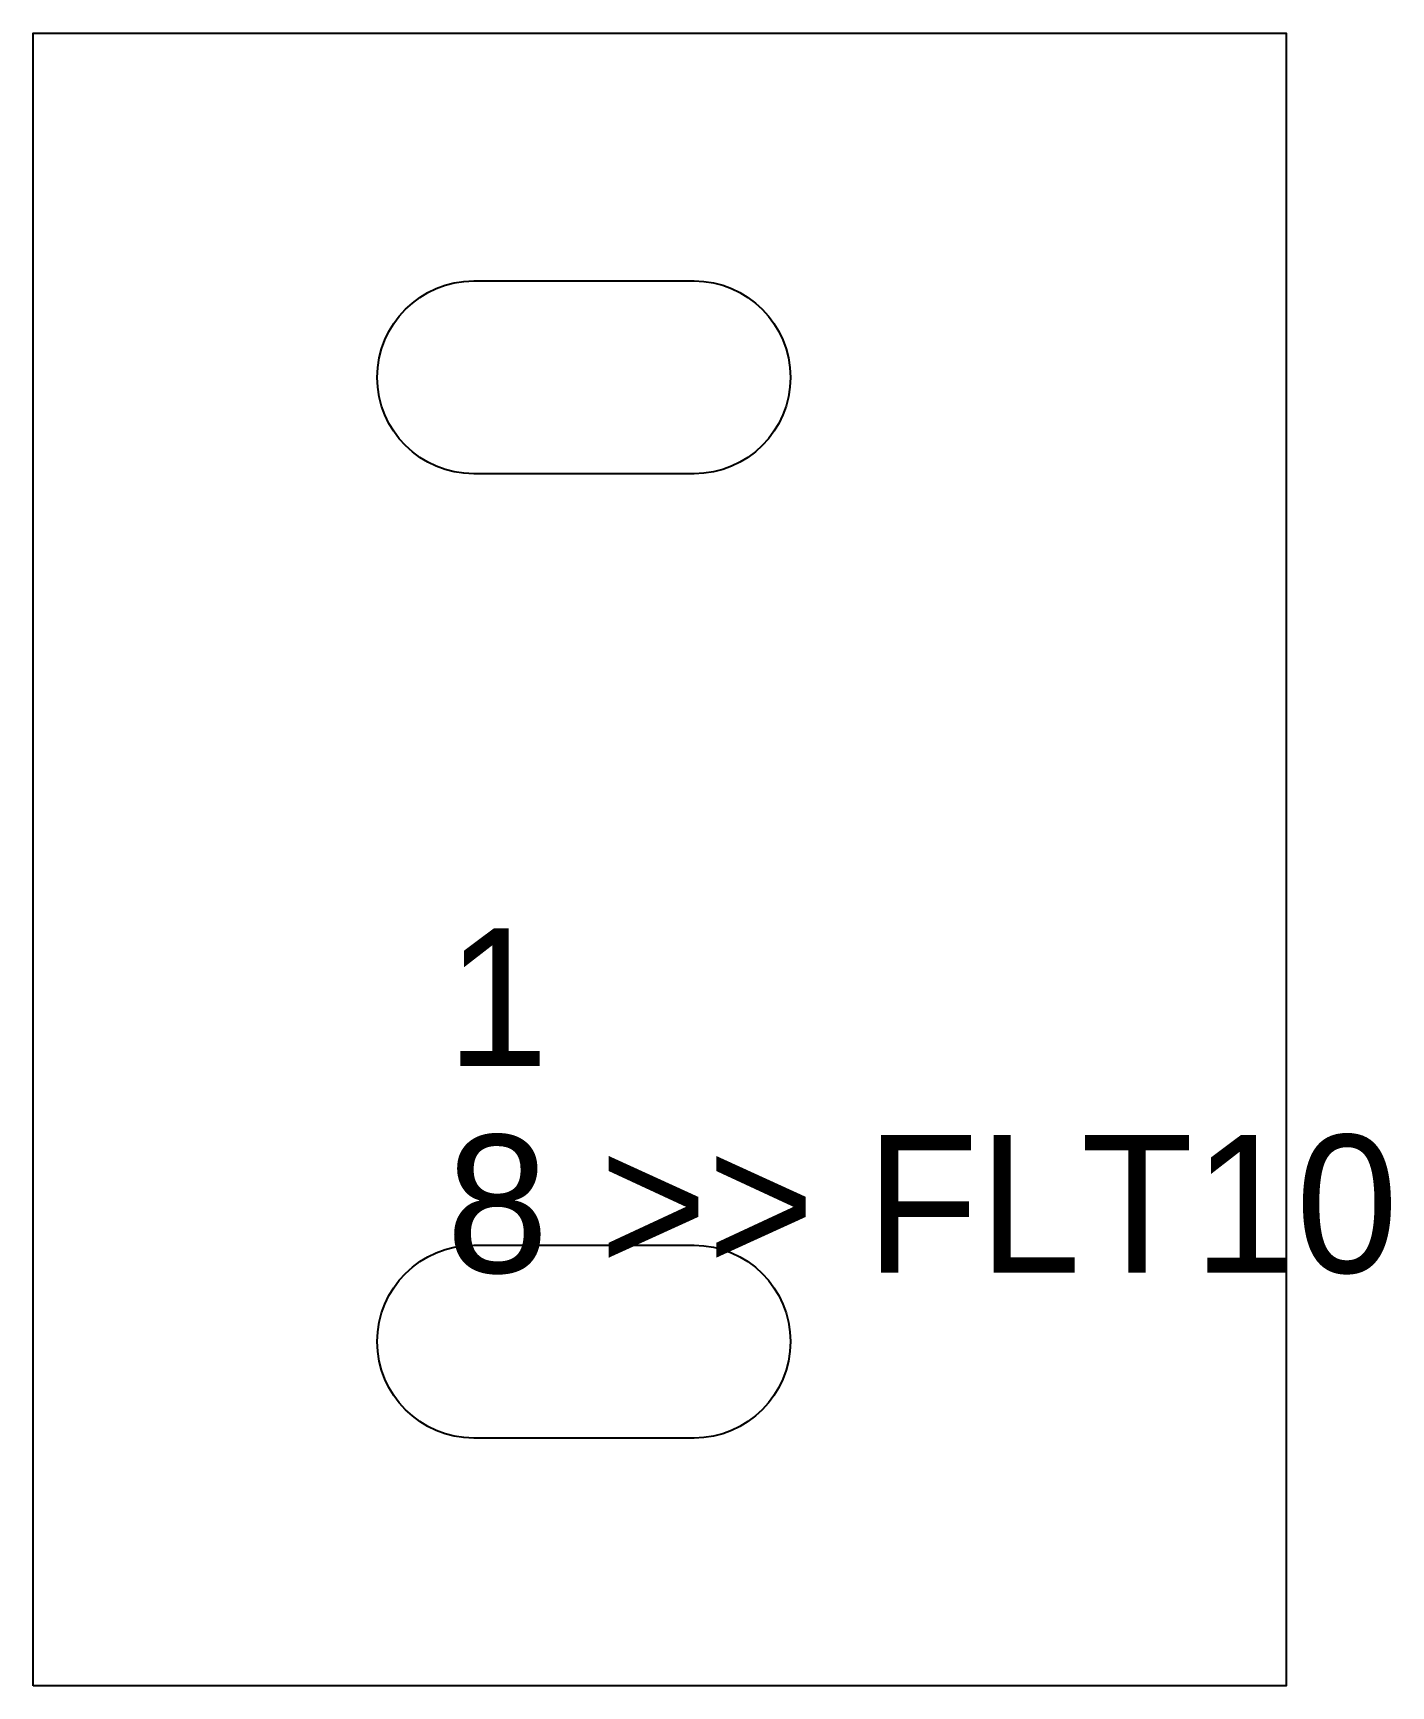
# Model space of a CAD drawing. Extents: x 0 to 99, y 0 to 120.
import ezdxf

# ---------------------------------------------------------------- set-up
doc = ezdxf.new("R2010")
doc.units = 0
for name, color, linetype in [('CUT', 7, 'CONTINUOUS'), ('LAYOUT', 4, 'CONTINUOUS'), ('SCRIBE', 3, 'CONTINUOUS'), ('TEXT', 7, 'CONTINUOUS')]:
    doc.layers.add(name, color=color, linetype=linetype)

msp = doc.modelspace()

# ---------------------------------------------------------------- linework, layer by layer
at = {"layer": 'CUT', "color": 7, "linetype": 'CONTINUOUS'}
msp.add_lwpolyline([(0, 0), (0, 120), (91, 120), (91, 0)], close=True, dxfattribs=at)
at = {"layer": 'LAYOUT', "color": 4, "linetype": 'CONTINUOUS'}
for points in [[(32, 88, -1), (32, 102), (48, 102, -1), (48, 88)], [(32, 18, -1), (32, 32), (48, 32, -1), (48, 18)]]:
    msp.add_lwpolyline(points, format="xyb", close=True, dxfattribs=at)

# ---------------------------------------------------------------- texts
at = {"layer": 'SCRIBE', "color": 3}
msp.add_text('1', height=10, dxfattribs=at).set_placement((30, 45))
at = {"layer": 'TEXT', "color": 7}
msp.add_text('8 >> FLT10', height=10, dxfattribs=at).set_placement((30, 30))

doc.saveas('drawing.dxf')
